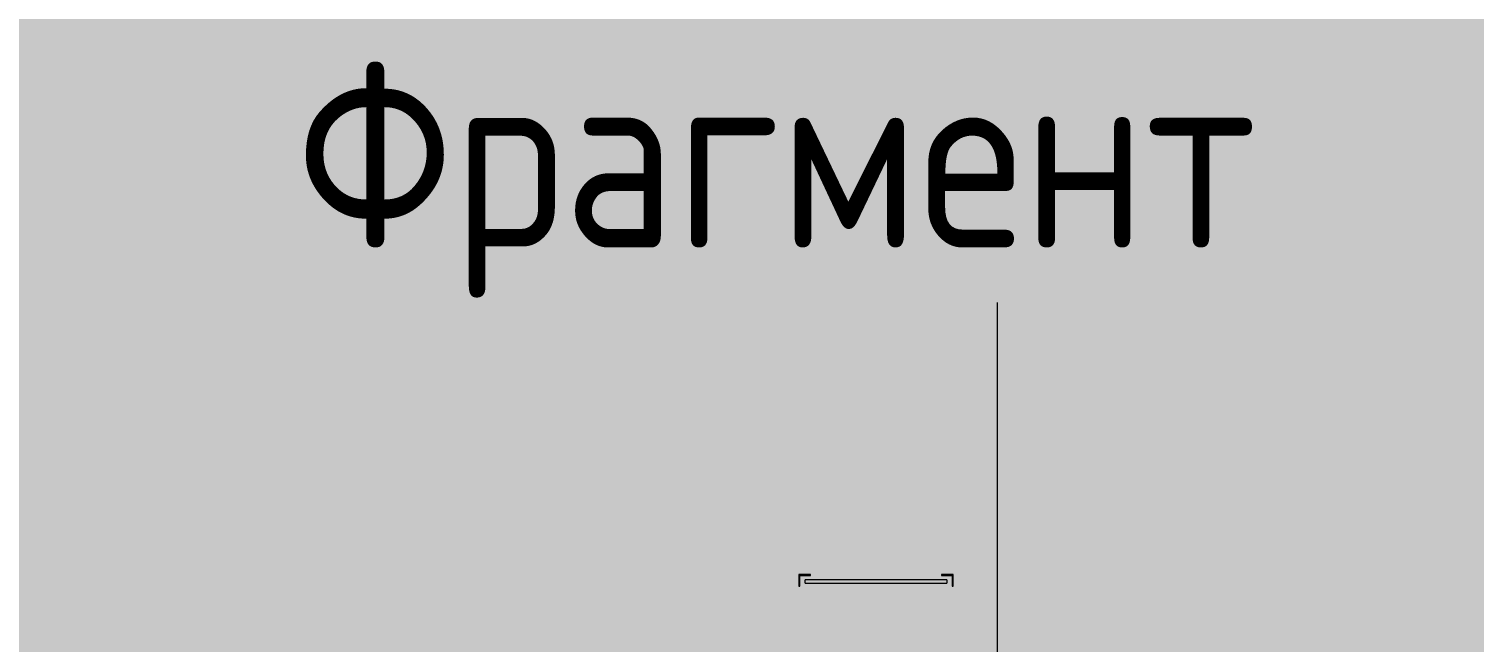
# Model space of a CAD drawing. Header units: millimetres. Extents: x 63482 to 319368, y -8553 to 29000.
# Drawn here: x 147026 to 154848, y 15455 to 18775 of the extents above; entities that cross this region are included whole.
import ezdxf

# ---------------------------------------------------------------- set-up
doc = ezdxf.new("R2010")
doc.units = ezdxf.units.MM
doc.layers.add('A-DETL-GENF-2', color=7, linetype='Continuous', lineweight=9, true_color=0xd4d4d4, transparency=0.4)
doc.layers.add('A-GENM-4', color=7, linetype='Continuous', lineweight=5, true_color=0x7f7f7f)
doc.layers.add('G-ANNO-TEXT-1', color=7, linetype='Continuous', lineweight=9, true_color=0x3c3c3c)
doc.styles.add('GOST Common_4', font='GOST_Common.ttf', dxfattribs={"width": 0.9, "height": 1000})

# ---------------------------------------------------------------- blocks, each defined once
blk = doc.blocks.new('ОМ_Арматурный стержень_Форма 1 - ОМ_Арматурный стержень_Форма 1-22194821-Общий план 3 этажа с размещением фрагментов 3_1-3_8')
at = {"layer": 'A-GENM-4'}
for p, q in [((17206.2, 15793), (16438.2, 15793)), ((16438.2, 15784), (16438.2, 15793)), ((16438.2, 15775), (16438.2, 15784)), ((16438.2, 15775), (17206.2, 15775)), ((17206.2, 15793), (17206.2, 15784)), ((17206.2, 15784), (17206.2, 15775))]:
    blk.add_line(p, q, dxfattribs=at)
blk = doc.blocks.new('ОМ_Уголок_ГОСТ 8509-93 - ОМ_Уголок_ГОСТ 8509-93-22194824-Общий план 3 этажа с размещением фрагментов 3_1-3_8')
at = {"layer": 'A-GENM-4'}
for p, q in [((16404.4, 15821.5), (16404.4, 15758.5)), ((16467.4, 15821.5), (16404.4, 15821.5)), ((16410.4, 15758.5), (16410.4, 15815.5)), ((16410.4, 15815.5), (16467.4, 15815.5)), ((16467.4, 15815.5), (16467.4, 15821.5)), ((16404.4, 15758.5), (16410.4, 15758.5))]:
    blk.add_line(p, q, dxfattribs=at)
blk = doc.blocks.new('ОМ_Уголок_ГОСТ 8509-93 - ОМ_Уголок_ГОСТ 8509-93-V153-Общий план 3 этажа с размещением фрагментов 3_1-3_8')
at = {"layer": 'A-GENM-4'}
for p, q in [((17240, 15821.5), (17177, 15821.5)), ((17177, 15821.5), (17177, 15815.5)), ((17177, 15815.5), (17234, 15815.5)), ((17234, 15815.5), (17234, 15758.5)), ((17240, 15758.5), (17240, 15821.5)), ((17234, 15758.5), (17240, 15758.5))]:
    blk.add_line(p, q, dxfattribs=at)

msp = doc.modelspace()

# ---------------------------------------------------------------- hatches: boundary and pattern name
at = {"layer": 'A-DETL-GENF-2'}
msp.add_hatch(color=256, dxfattribs=at).paths.add_polyline_path([(134338.4, 14774.9), (134520.6, 14774.9), (134520.6, 15358), (173548.6, 15358), (173548.6, 23888.3), (168716.7, 23888.3), (168716.7, 27398.1), (132379.5, 27398.1), (132379.5, 14774.9), (133338.5, 14774.9)])

# ---------------------------------------------------------------- linework, layer by layer
at = {"layer": 'G-ANNO-TEXT-1'}
msp.add_line((152268, 13413.7), (152268, 17294.1), dxfattribs=at)

# ---------------------------------------------------------------- block references
at = {"layer": 'A-GENM-4'}
for name in ['ОМ_Уголок_ГОСТ 8509-93 - ОМ_Уголок_ГОСТ 8509-93-22194824-Общий план 3 этажа с размещением фрагментов 3_1-3_8', 'ОМ_Уголок_ГОСТ 8509-93 - ОМ_Уголок_ГОСТ 8509-93-V153-Общий план 3 этажа с размещением фрагментов 3_1-3_8', 'ОМ_Арматурный стержень_Форма 1 - ОМ_Арматурный стержень_Форма 1-22194821-Общий план 3 этажа с размещением фрагментов 3_1-3_8']:
    msp.add_blockref(name, (134788.6, 0), dxfattribs=at)

# ---------------------------------------------------------------- texts
at = {"layer": 'G-ANNO-TEXT-1', "insert": (148475.3, 18592), "char_height": 1000, "width": 7070.884, "attachment_point": 1, "style": 'GOST Common_4'}
msp.add_mtext('Фрагмент', dxfattribs=at)

doc.saveas('drawing.dxf')
